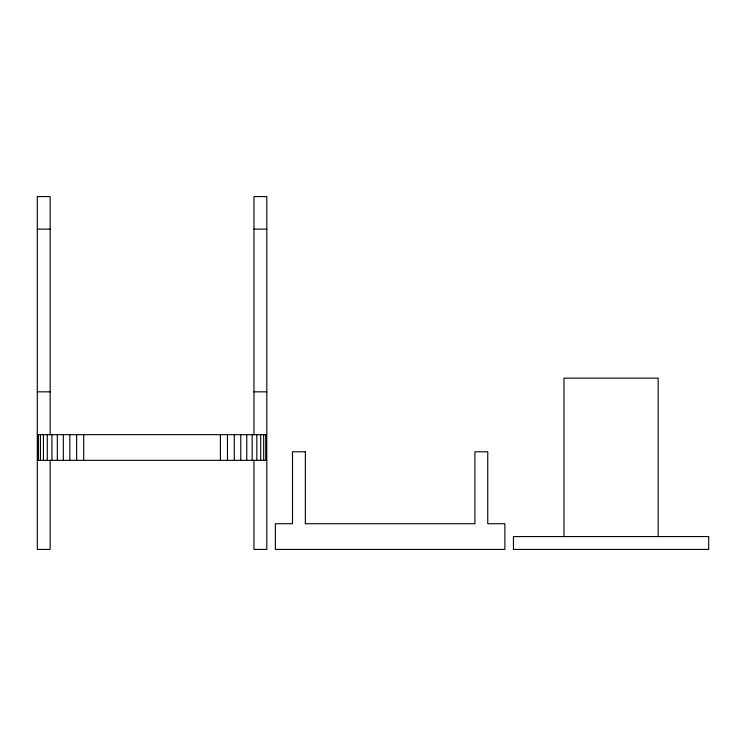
<?xml version="1.0" encoding="UTF-8"?>
<svg xmlns="http://www.w3.org/2000/svg" width="746" height="746" viewBox="0 0 746 746"><rect width="100%" height="100%" fill="white"/><g stroke="black" fill="none" stroke-linecap="round" stroke-linejoin="round"><path stroke-width="1.12" d="M37.3 229.125L50.15 229.125M253.966 229.125L266.807 229.125M37.3 391.837L50.15 391.837M253.966 391.837L266.807 391.837M37.3 434.657L266.807 434.657L266.807 196.59L253.966 196.59L253.966 434.657M37.3 460.347L266.807 460.347L266.807 549.41L253.966 549.41L253.966 460.347M658.177 536.57L658.177 378.138L563.976 378.138L563.976 536.57M266.76 434.657L266.76 460.347M265.716 434.657L265.716 460.347M263.674 434.657L263.674 460.347M260.699 434.657L260.699 460.347M256.829 434.657L256.829 460.347M252.157 434.657L252.157 460.347M246.767 434.657L246.767 460.347M240.781 434.657L240.781 460.347M234.3 434.657L234.3 460.347M227.465 434.657L227.465 460.347M220.415 434.657L220.415 460.347M83.692 434.657L83.692 460.347M76.642 434.657L76.642 460.347M69.807 434.657L69.807 460.347M63.326 434.657L63.326 460.347M57.339 434.657L57.339 460.347M51.95 434.657L51.95 460.347M50.15 434.657L50.15 196.59L37.3 196.59L37.3 549.41L50.15 549.41L50.15 460.347M47.278 434.657L47.278 460.347M43.417 434.657L43.417 460.347M40.433 434.657L40.433 460.347M38.4 434.657L38.4 460.347M305.347 451.787L292.497 451.787L292.497 523.72L275.377 523.72L275.377 549.41L504.883 549.41L504.883 523.72L487.753 523.72L487.753 451.787L474.913 451.787L474.913 523.72L305.347 523.72L305.347 451.787M708.7 536.57L513.444 536.57L513.444 549.41L708.7 549.41L708.7 536.57"/></g></svg>
